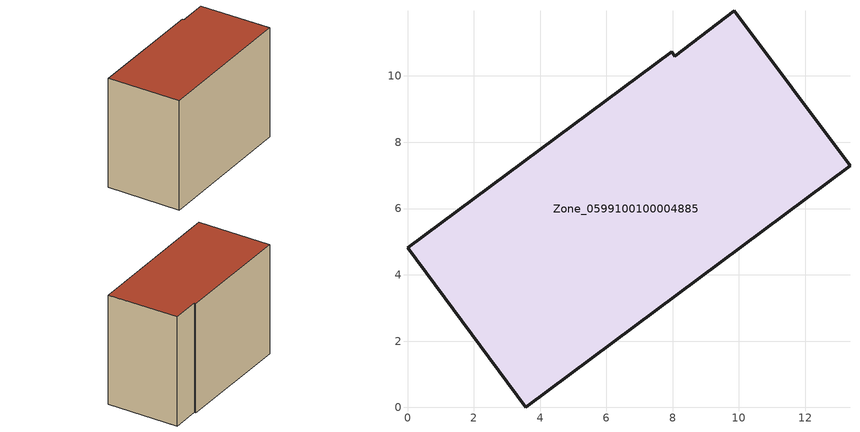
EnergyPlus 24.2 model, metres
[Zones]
Zone_0599100100004885
 floor ground (C_G): 0,4.81 7.97,10.72 8.06,10.6 9.86,11.97 13.35,7.3 3.57,0 z0
 wall outside (C_F): 0,4.81 3.57,0 13.35,7.3 9.86,11.97 8.06,10.6 7.97,10.72 0,4.81 z0:9.01
 roof outside (C_R): 7.97,10.72 0,4.81 3.57,0 13.35,7.3 9.86,11.97 8.06,10.6 z9.01
[BUILDING]
Pand.0599100100004885: North Axis=0; Terrain=City; Loads Convergence Tolerance Value=0.04; Temperature Convergence Tolerance Value=0.4; Solar Distribution=FullExterior; Maximum Number of Warmup Days=25; Minimum Number of Warmup Days=1
[Site:Location]
Rotterdam.The.Hague.AP_ZH_NLD Design_Conditions: Latitude=51.96; Longitude=4.45; Time Zone=1; Elevation=-4.5
[SITE:GROUNDTEMPERATURE:BUILDINGSURFACE]
18, 18, 18, 18, 18, 18, 18, 18, 18, 18, 18, 18
[MATERIAL] Thermal Absorptance=0.9; Solar Absorptance=0.7; Visible Absorptance=0.7
Name | Roughness | Thickness | Conductivity | Density | Specific Heat
G.TC.2006-2014 | MediumSmooth | 0.15 | 0.06 | 540 | 1210
F.TC.2006-2014 | Rough | 0.3 | 0.12 | 1920 | 840
R.TC.2006-2014 | MediumRough | 0.2 | 0.08 | 1500 | 1000
[CONSTRUCTION]
C_G: G.TC.2006-2014
C_F: F.TC.2006-2014
C_R: R.TC.2006-2014
[ZONE]
Zone_0599100100004885: Type=1; Multiplier=1; Ceiling Height=Autocalculate; Volume=Autocalculate; Floor Area=autocalculate; Part of Total Floor Area=Yes
[ZONEINFILTRATION:DESIGNFLOWRATE]
Infil_Zone_0599100100004885: Zone or ZoneList or Space or SpaceList=Zone_0599100100004885; Schedule=AlwaysOn; Design Flow Rate Calculation Method=Flow/Area; Flow Rate per Floor Area=0.0015; Constant Term Coefficient=1; Temperature Term Coefficient=0; Velocity Term Coefficient=0; Velocity Squared Term Coefficient=0
[HVACTEMPLATE:ZONE:IDEALLOADSAIRSYSTEM]
Zone_0599100100004885: Maximum Heating Supply Air Temperature=50; Minimum Cooling Supply Air Temperature=13; Maximum Heating Supply Air Humidity Ratio=0.0156; Minimum Cooling Supply Air Humidity Ratio=0.0077; Heating Limit=NoLimit; Cooling Limit=NoLimit; Dehumidification Control Type=ConstantSensibleHeatRatio; Cooling Sensible Heat Ratio=0.7; Dehumidification Setpoint=60; Humidification Control Type=None; Humidification Setpoint=30; Outdoor Air Method=None; Outdoor Air Flow Rate per Person=0.00944; Outdoor Air Flow Rate per Zone Floor Area=0; Outdoor Air Flow Rate per Zone=0; Demand Controlled Ventilation Type=None; Outdoor Air Economizer Type=NoEconomizer; Heat Recovery Type=None; Sensible Heat Recovery Effectiveness=0.7; Latent Heat Recovery Effectiveness=0.65
[ZONECONTROL:THERMOSTAT]
ThermostatControl_Zone_0599100100004885: Zone or ZoneList=Zone_0599100100004885; Control Type Schedule=DualSetpointControlType; Control 1=Thermostat_Zone_0599100100004885; Temperature Difference Between Cutout And Setpoint=0
[THERMOSTATSETPOINT:DUALSETPOINT]
Thermostat_Zone_0599100100004885: Heating Setpoint Temperature Schedule=HeatingSetpoint_Zone_0599100100004885; Cooling Setpoint Temperature Schedule=CoolingSetpoint_Zone_0599100100004885
[SCHEDULE:COMPACT]
HeatingSetpoint_Zone_0599100100004885: Through: 12/31, For: AllDays, Until: 24:00, 21
CoolingSetpoint_Zone_0599100100004885: Through: 12/31, For: AllDays, Until: 24:00, 24
DualSetpointControlType: Through: 12/31, For: AllDays, Until: 24:00, 4
AlwaysOn: Through: 12/31, For: AllDays, Until: 24:00, 1
